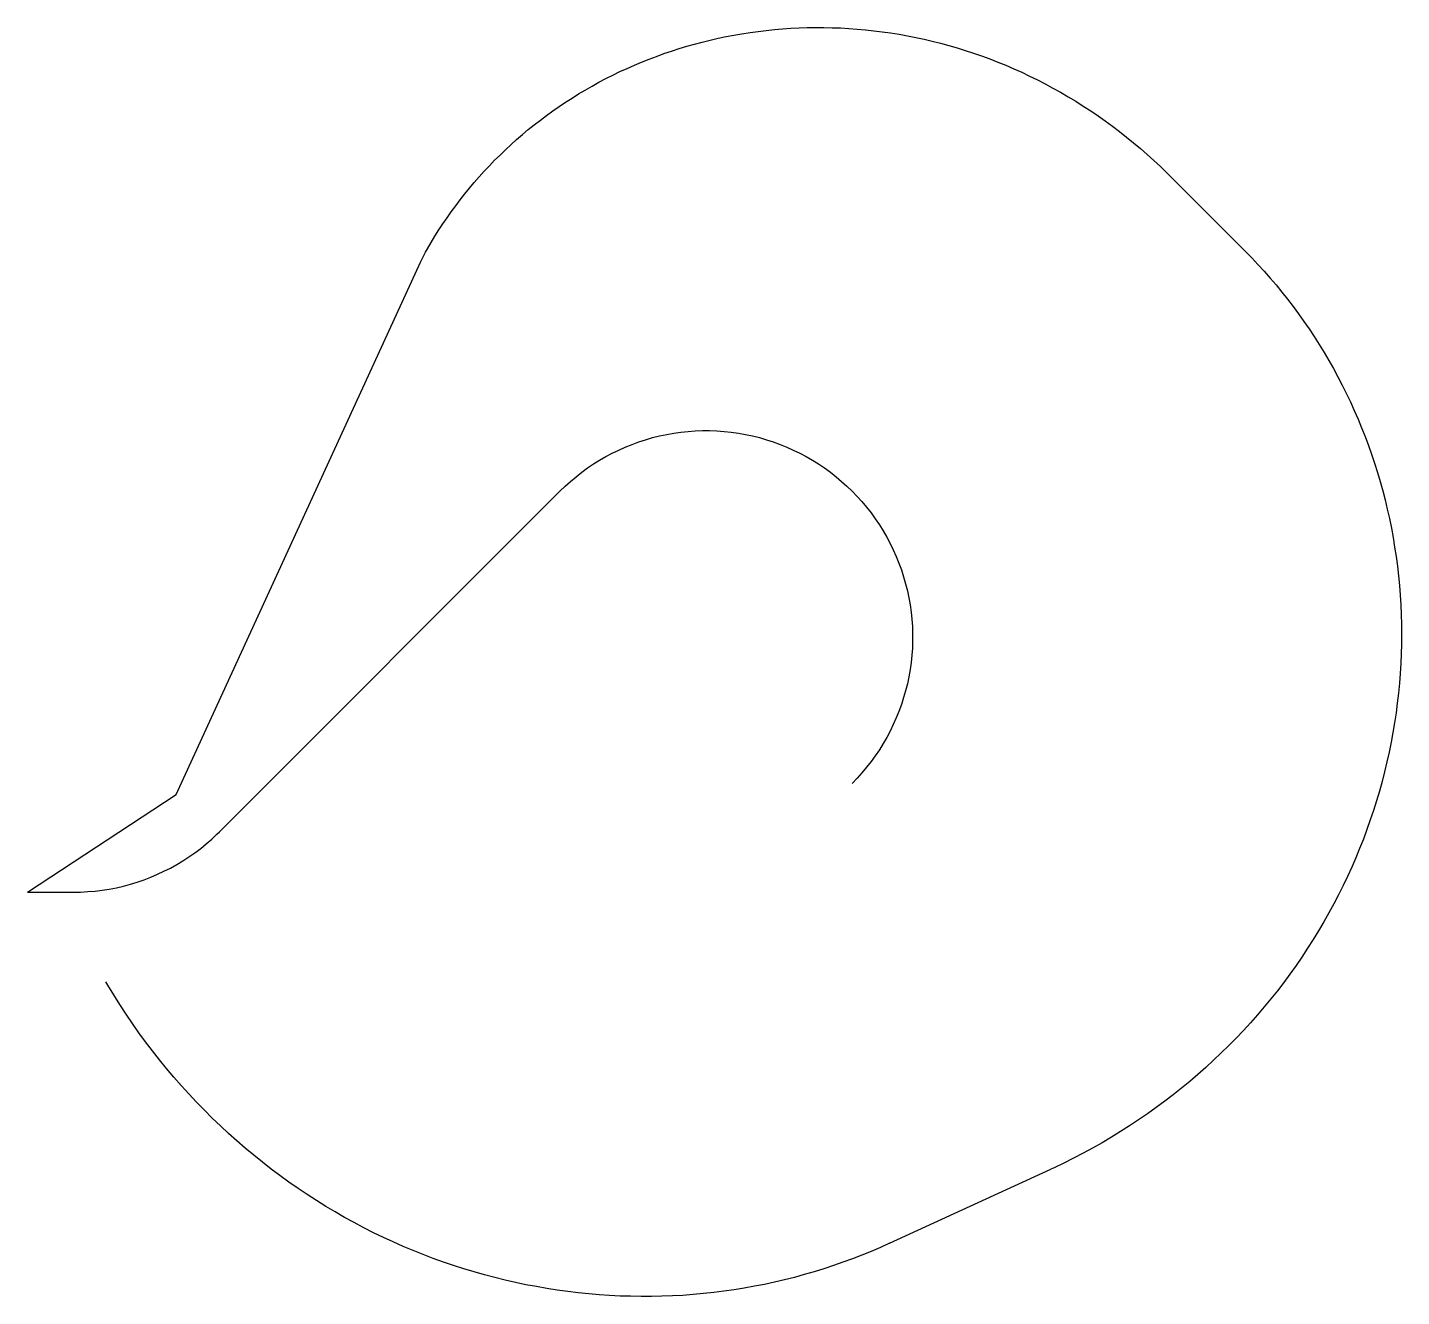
# Model space of a CAD drawing. Header units: metres. Extents: x 0 to 15351, y -4516 to 9658.
import ezdxf

# ---------------------------------------------------------------- set-up
doc = ezdxf.new("R2010")
doc.units = ezdxf.units.M

msp = doc.modelspace()

# ---------------------------------------------------------------- linework, layer by layer
at = {"layer": 'NorminalTrack', "color": 1}
msp.add_lwpolyline([(0, 0), (514, 0), (514, 0), (594, 1), (675, 6), (755, 13), (835, 22), (914, 35), (994, 50), (1072, 69), (1150, 89), (1227, 113), (1303, 139), (1378, 168), (1452, 200), (1525, 234), (1597, 270), (1668, 309), (1737, 351), (1804, 395), (1870, 441), (1935, 489), (1997, 540), (2058, 593), (2117, 648), (2146, 676), (2146, 676), (5949, 4479), (5949, 4479), (6007, 4535), (6067, 4589), (6129, 4641), (6192, 4691), (6257, 4738), (6324, 4783), (6392, 4826), (6462, 4866), (6533, 4904), (6606, 4939), (6679, 4972), (6754, 5002), (6830, 5030), (6906, 5054), (6984, 5077), (7062, 5096), (7141, 5113), (7220, 5127), (7300, 5138), (7380, 5147), (7460, 5152), (7541, 5155), (7621, 5155), (7702, 5152), (7782, 5147), (7862, 5138), (7942, 5127), (8021, 5113), (8100, 5096), (8178, 5077), (8256, 5054), (8332, 5030), (8408, 5002), (8483, 4972), (8556, 4939), (8629, 4904), (8700, 4866), (8770, 4826), (8838, 4783), (8905, 4738), (8970, 4691), (9033, 4641), (9095, 4589), (9155, 4535), (9213, 4479), (9269, 4421), (9323, 4362), (9375, 4300), (9424, 4236), (9472, 4171), (9517, 4104), (9559, 4036), (9600, 3966), (9637, 3895), (9673, 3823), (9705, 3749), (9736, 3674), (9763, 3599), (9788, 3522), (9810, 3445), (9830, 3367), (9847, 3288), (9860, 3208), (9872, 3129), (9880, 3049), (9886, 2968), (9889, 2888), (9889, 2807), (9886, 2727), (9880, 2646), (9872, 2566), (9860, 2486), (9847, 2407), (9830, 2328), (9810, 2250), (9788, 2173), (9763, 2096), (9736, 2020), (9705, 1946), (9673, 1872), (9637, 1800), (9600, 1728), (9559, 1659), (9517, 1590), (9472, 1524), (9424, 1458), (9375, 1395), (9323, 1333), (9269, 1273), (9213, 1215)], dxfattribs=at)
at = {"layer": 'SubLines', "color": 5}
for p, q in [((12753, 8009), (13606, 7157)), ((9631, -3922), (11432, -3095))]:
    msp.add_line(p, q, dxfattribs=at)
msp.add_lwpolyline([(0, 0), (1660, 1093), (4372, 6997), (4390, 7036), (4409, 7074), (4428, 7112), (4448, 7150), (4469, 7187)], dxfattribs=at)
at = {"layer": 'WindSpiral', "color": 3}
for points in [[(4469, 7187), (4510, 7258), (4552, 7328), (4596, 7397), (4641, 7466), (4687, 7534), (4735, 7601), (4784, 7668), (4834, 7734), (4885, 7800), (4938, 7864), (4992, 7928), (5047, 7991), (5103, 8053), (5160, 8114), (5219, 8175), (5279, 8234), (5340, 8293), (5402, 8350), (5465, 8407), (5530, 8463), (5595, 8517), (5662, 8571), (5730, 8624), (5798, 8675), (5868, 8726), (5939, 8775), (6011, 8823), (6084, 8870), (6157, 8916), (6232, 8960), (6308, 9004), (6384, 9046), (6462, 9087), (6540, 9126), (6619, 9165), (6699, 9202), (6780, 9237), (6861, 9272), (6944, 9305), (7027, 9336), (7111, 9366), (7195, 9395), (7280, 9423), (7366, 9449), (7452, 9473), (7539, 9496), (7627, 9518), (7715, 9538), (7804, 9556), (7893, 9573), (7982, 9589), (8072, 9603), (8163, 9615), (8253, 9626), (8345, 9636), (8436, 9643), (8528, 9649), (8620, 9654), (8712, 9657), (8805, 9658), (8898, 9658), (8991, 9656), (9084, 9653), (9177, 9647), (9270, 9641), (9363, 9632), (9457, 9622), (9550, 9610), (9643, 9597), (9737, 9582), (9830, 9565), (9923, 9547), (10016, 9527), (10108, 9505), (10201, 9482), (10293, 9457), (10385, 9430), (10477, 9402), (10568, 9372), (10659, 9340), (10750, 9307), (10840, 9272), (10929, 9236), (11019, 9197), (11107, 9158), (11195, 9116), (11283, 9073), (11370, 9028), (11456, 8982), (11542, 8934), (11627, 8885), (11712, 8834), (11795, 8781), (11878, 8727), (11960, 8672), (12041, 8614), (12121, 8556), (12201, 8496), (12279, 8434), (12357, 8371), (12433, 8306), (12509, 8240), (12583, 8172), (12657, 8104), (12729, 8033), (12753, 8009)], [(13606, 7157), (13677, 7084), (13747, 7011), (13815, 6936), (13883, 6860), (13949, 6782), (14014, 6703), (14078, 6623), (14140, 6542), (14201, 6460), (14261, 6376), (14319, 6291), (14376, 6205), (14432, 6118), (14486, 6029), (14539, 5940), (14590, 5849), (14640, 5758), (14688, 5665), (14734, 5572), (14780, 5477), (14823, 5382), (14865, 5285), (14905, 5188), (14944, 5090), (14981, 4991), (15016, 4891), (15050, 4791), (15082, 4689), (15112, 4587), (15140, 4484), (15167, 4381), (15192, 4277), (15215, 4173), (15237, 4067), (15256, 3962), (15274, 3855), (15290, 3749), (15304, 3642), (15316, 3534), (15327, 3426), (15335, 3318), (15342, 3209), (15347, 3100), (15350, 2991), (15351, 2882), (15350, 2772), (15347, 2662), (15342, 2553), (15335, 2443), (15327, 2333), (15316, 2223), (15303, 2113), (15289, 2003), (15273, 1893), (15254, 1783), (15234, 1674), (15212, 1564), (15187, 1455), (15161, 1346), (15133, 1238), (15103, 1130), (15071, 1022), (15037, 914), (15002, 807), (14964, 700), (14924, 594), (14883, 489), (14839, 384), (14794, 279), (14746, 176), (14697, 73), (14646, -30), (14593, -131), (14538, -232), (14482, -332), (14423, -432), (14363, -530), (14301, -627), (14237, -724), (14172, -819), (14104, -914), (14035, -1007), (13964, -1100), (13892, -1191), (13817, -1281), (13741, -1370), (13664, -1458), (13584, -1544), (13503, -1630), (13421, -1714), (13337, -1796), (13251, -1877), (13164, -1957), (13075, -2036), (12985, -2113), (12893, -2189), (12800, -2263), (12705, -2335), (12609, -2406), (12512, -2476), (12413, -2544), (12313, -2610), (12212, -2674), (12109, -2737), (12006, -2798), (11900, -2858), (11794, -2916), (11687, -2971), (11578, -3026), (11469, -3078), (11432, -3095)], [(9631, -3922), (9529, -3968), (9425, -4012), (9321, -4055), (9216, -4095), (9110, -4134), (9003, -4171), (8895, -4207), (8787, -4240), (8678, -4272), (8568, -4302), (8457, -4330), (8346, -4356), (8234, -4380), (8122, -4402), (8008, -4422), (7895, -4440), (7781, -4457), (7666, -4471), (7552, -4484), (7436, -4494), (7321, -4503), (7205, -4509), (7088, -4513), (6972, -4516), (6855, -4516), (6738, -4514), (6621, -4511), (6504, -4505), (6387, -4497), (6270, -4487), (6153, -4475), (6036, -4461), (5919, -4445), (5802, -4427), (5685, -4406), (5568, -4384), (5452, -4360), (5336, -4333), (5220, -4305), (5104, -4274), (4989, -4242), (4875, -4207), (4760, -4170), (4646, -4131), (4533, -4090), (4421, -4048), (4308, -4003), (4197, -3956), (4086, -3907), (3976, -3856), (3867, -3803), (3758, -3748), (3650, -3691), (3543, -3632), (3437, -3571), (3332, -3509), (3228, -3444), (3125, -3377), (3023, -3309), (2921, -3238), (2821, -3166), (2722, -3092), (2625, -3016), (2528, -2938), (2433, -2859), (2339, -2778), (2246, -2695), (2155, -2610), (2065, -2523), (1976, -2435), (1889, -2345), (1803, -2254), (1719, -2161), (1636, -2066), (1554, -1970), (1475, -1872), (1397, -1773), (1320, -1672), (1245, -1570), (1172, -1466), (1101, -1361), (1031, -1254), (963, -1146), (897, -1037), (876, -1000)]]:
    msp.add_lwpolyline(points, dxfattribs=at)

doc.saveas('drawing.dxf')
